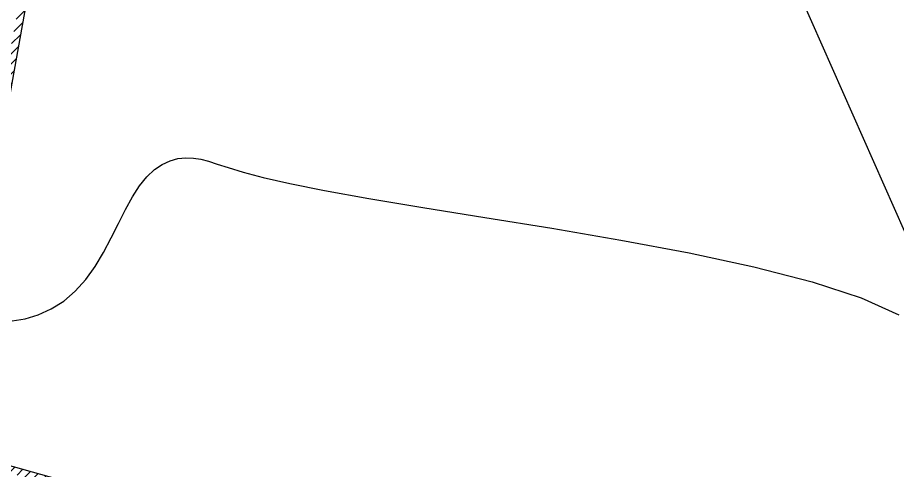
# Model space of a CAD drawing. Header units: millimetres. Extents: x 524954 to 526204, y 9523489 to 9524010.
# Drawn here: x 525784.37 to 525815.69, y 9523708.4 to 9523724.52 of the extents above; entities that cross this region are included whole.
import ezdxf

# ---------------------------------------------------------------- set-up
doc = ezdxf.new("R2010")
doc.units = ezdxf.units.MM
for name, color, linetype in [('Cloture', 7, 'Continuous'), ('CN_01_00', 3, 'Continuous'), ('Murs', 1, 'Continuous'), ('Route - Route de la corniche de Brazzaville - Textes - Arcs', 1, 'Continuous')]:
    doc.layers.add(name, color=color, linetype=linetype)

msp = doc.modelspace()

# ---------------------------------------------------------------- hatches: boundary and pattern name
at = {"layer": 'Murs'}
h = msp.add_hatch(dxfattribs=at)
h.set_pattern_fill('_U', color=256, scale=0.25, angle=45, style=0, pattern_type=0)
h.set_pattern_definition([(45, (0, 0), (-0.1767766952966, 0.1767766952966), [])])
h.paths.add_polyline_path([(525785.02, 9523728.405), (525781.532, 9523709.019), (525787.802, 9523707.277), (525814.073, 9523703.914), (525814.105, 9523704.162), (525787.851, 9523707.523), (525781.819, 9523709.199), (525785.266, 9523728.361)])

# ---------------------------------------------------------------- linework, layer by layer
at = {"layer": 'Cloture', "flags": 128}
msp.add_lwpolyline([(525785.266, 9523728.361), (525781.819, 9523709.199), (525787.851, 9523707.523), (525814.105, 9523704.162)], dxfattribs=at)
at = {"layer": 'CN_01_00', "elevation": 279, "flags": 128}
msp.add_lwpolyline([(525784.176, 9523713.725), (525784.632, 9523713.802), (525785.099, 9523713.945), (525785.562, 9523714.154), (525786.008, 9523714.431), (525786.422, 9523714.778), (525786.793, 9523715.193), (525787.125, 9523715.66), (525787.426, 9523716.162), (525787.702, 9523716.68), (525787.961, 9523717.195), (525788.209, 9523717.688), (525788.456, 9523718.142), (525788.706, 9523718.537), (525788.967, 9523718.859), (525789.237, 9523719.111), (525789.513, 9523719.298), (525789.793, 9523719.426), (525790.074, 9523719.502), (525790.353, 9523719.532), (525790.628, 9523719.523), (525790.895, 9523719.48), (525791.162, 9523719.409), (525791.467, 9523719.309), (525791.861, 9523719.181), (525792.392, 9523719.023), (525793.109, 9523718.834), (525794.061, 9523718.615), (525795.297, 9523718.363), (525796.866, 9523718.079), (525798.792, 9523717.762), (525800.998, 9523717.41), (525803.382, 9523717.024), (525805.842, 9523716.602), (525808.276, 9523716.144), (525810.582, 9523715.649), (525812.658, 9523715.117), (525814.402, 9523714.546), (525815.741, 9523713.94)], dxfattribs=at)
at = {"layer": 'Route - Route de la corniche de Brazzaville - Textes - Arcs'}
msp.add_line((525816.325, 9523716.07), (525812.269, 9523725.211), dxfattribs=at)

doc.saveas('drawing.dxf')
